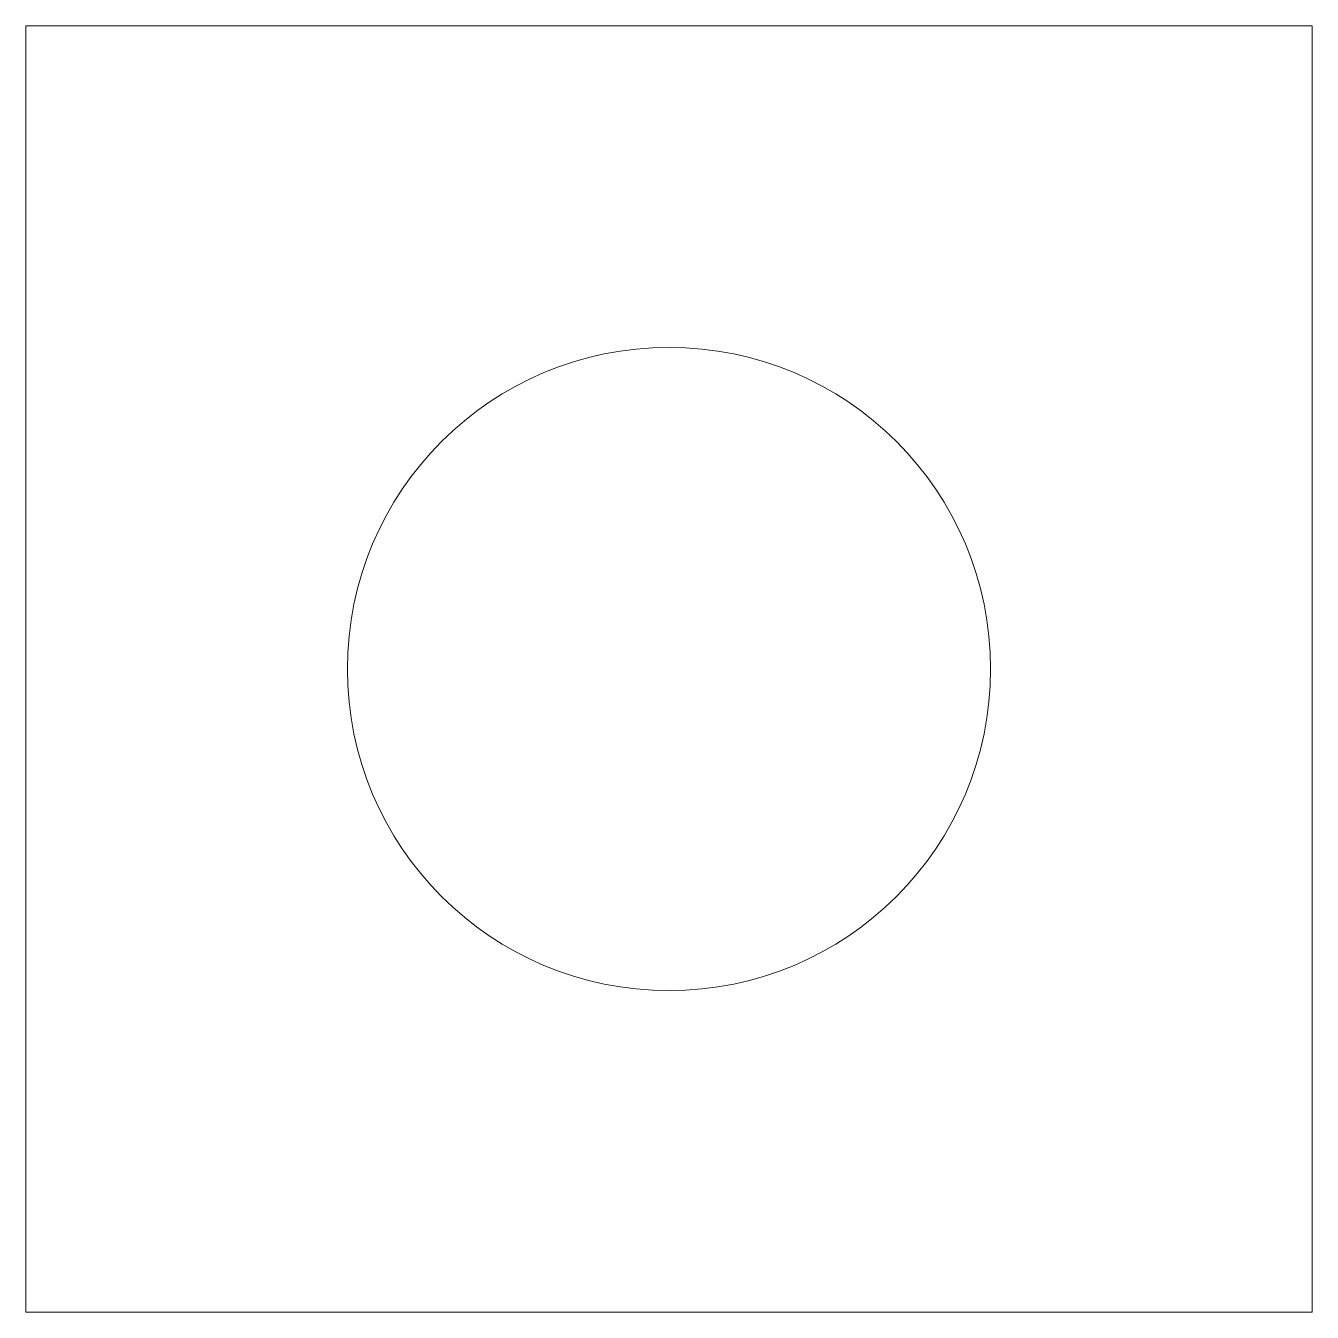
# Model space of a CAD drawing. Header units: millimetres. Extents: x 50 to 150, y 50 to 150.
import ezdxf

# ---------------------------------------------------------------- set-up
doc = ezdxf.new("R2010")
doc.units = ezdxf.units.MM
doc.layers.add('1', color=7, linetype='CONTINUOUS', true_color=0xffffff)

msp = doc.modelspace()

# ---------------------------------------------------------------- linework, layer by layer
at = {"layer": '1', "color": 163, "linetype": 'Continuous', "lineweight": 18}
for p, q in [((50, 150), (50, 50)), ((150, 150), (50, 150)), ((150, 50), (150, 150)), ((50, 50), (150, 50))]:
    msp.add_line(p, q, dxfattribs=at)
msp.add_circle((100, 100), 25, dxfattribs=at)

doc.saveas('drawing.dxf')
